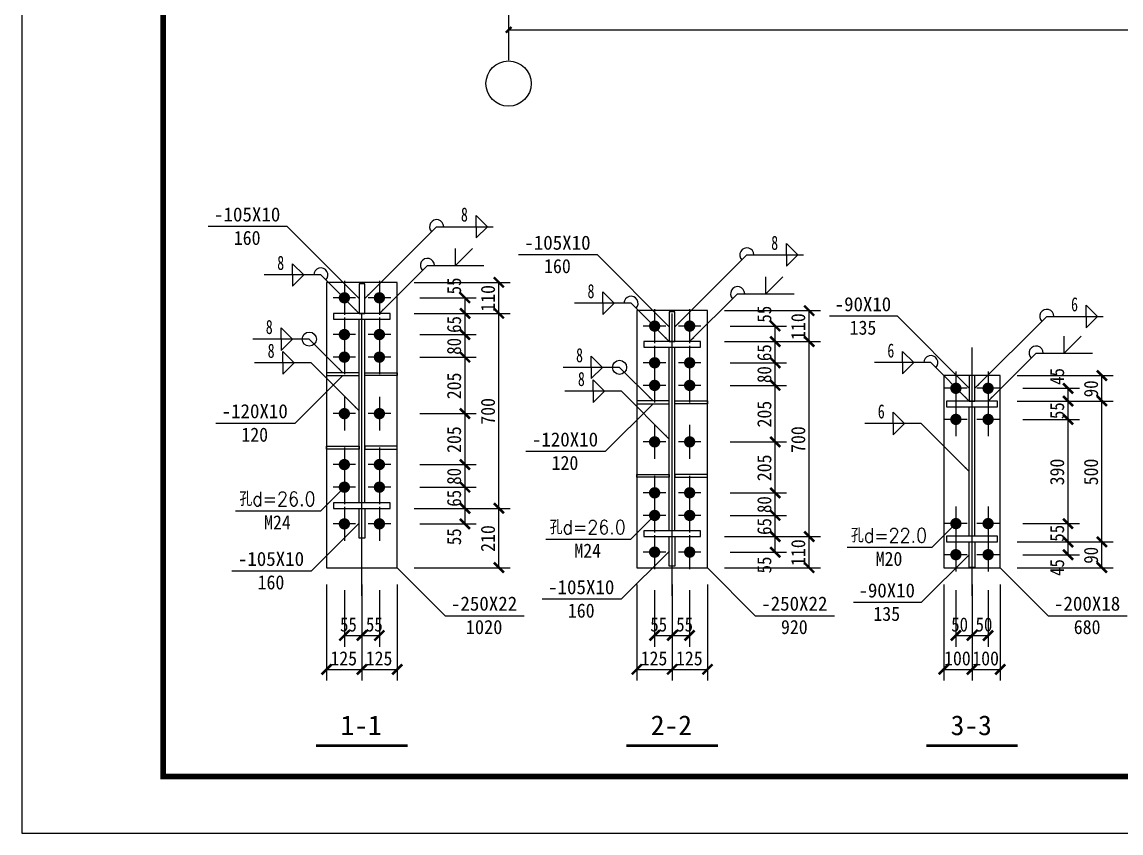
# Model space of a CAD drawing. Extents: x 37237700 to 37865026, y 138877 to 347670.
# Drawn here: x 37790726 to 37810176, y 213282 to 227640 of the extents above; entities that cross this region are included whole.
import ezdxf
from ezdxf.enums import TextEntityAlignment as Align

# ---------------------------------------------------------------- set-up
doc = ezdxf.new("R2010")
doc.units = 0
doc.header["$LTSCALE"] = 1000
doc.header["$MEASUREMENT"] = 0
doc.linetypes.add('6', pattern=[8.75, 5, -1.25, 1.25, -1.25])
doc.linetypes.add('ACAD_ISO04W100', pattern=[30.5, 24, -3, 0.5, -3])
doc.layers.get('0').update_dxf_attribs({"linetype": 'CONTINUOUS'})
doc.layers.get('DEFPOINTS').update_dxf_attribs({"linetype": 'CONTINUOUS'})
for name, color, linetype in [('10', 7, 'CONTINUOUS'), ('112', 253, 'CONTINUOUS'), ('20', 2, 'CONTINUOUS'), ('DOTE', 1, 'ACAD_ISO04W100'), ('PUB_DIM', 3, 'CONTINUOUS'), ('PUB_TITLE', 4, 'CONTINUOUS'), ('尺寸标注', 253, 'CONTINUOUS'), ('焊缝标注', 253, 'CONTINUOUS'), ('螺栓孔标注', 253, 'CONTINUOUS'), ('钢板标注', 253, 'CONTINUOUS')]:
    doc.layers.add(name, color=color, linetype=linetype)
doc.styles.add('_HZTXT', font='txt.shx', dxfattribs={"width": 0.8, "bigfont": 'hztxt.shx'})
doc.styles.add('_TCH_DIM_T3', font='SIMPLEX', dxfattribs={"width": 0.705882, "bigfont": 'GBCBIG'})
doc.dimstyles.new('_TCH_ARCH&&100', dxfattribs={"dimtxt": 297.5, "dimasz": 100, "dimexe": 250, "dimexo": 300, "dimgap": 100, "dimtad": 1, "dimdec": 0, "dimzin": 0, "dimdsep": 46, "dimtxsty": '_TCH_DIM_T3', "dimblk": 'ARCHTICK', "dimcen": 0.09, "dimclrt": 7, "dimazin": 2, "dimtfac": 1, "dimtdec": 0, "dimtix": 1, "dimtmove": 2, "dimatfit": 3, "dimfxl": 1, "dimtolj": 1, "dimtzin": 0, "dimarcsym": 0})

# ---------------------------------------------------------------- blocks, each defined once
blk = doc.blocks.new('_ArchTick')
at = {"color": 0, "linetype": 'ByBlock', "const_width": 0.4}
blk.add_lwpolyline([(-0.5, -0.5), (0.5, 0.5)], dxfattribs=at)
blk = doc.blocks.new('*D1925')
at = {"layer": 'DEFPOINTS', "color": 0}
for p in [(37799337, 229464), (37849737, 229464), (37849737, 227500)]:
    blk.add_point(p, dxfattribs=at)
at = {"layer": 'PUB_DIM', "color": 0, "lineweight": -2}
for p, q in [((37799337, 229164), (37799337, 227250)), ((37849737, 229164), (37849737, 227250)), ((37799337, 227500), (37849737, 227500))]:
    blk.add_line(p, q, dxfattribs=at)
at = {"layer": 'PUB_DIM', "color": 0, "lineweight": -2, "xscale": 100, "yscale": 100, "zscale": 100, "rotation": 180}
blk.add_blockref('_ArchTick', (37799337, 227500), dxfattribs=at)
at = {"layer": 'PUB_DIM', "color": 0, "lineweight": -2, "xscale": 100, "yscale": 100, "zscale": 100}
blk.add_blockref('_ArchTick', (37849737, 227500), dxfattribs=at)
at = {"layer": 'PUB_DIM', "color": 7, "insert": (37824537, 227749), "char_height": 297.5, "attachment_point": 5, "style": '_TCH_DIM_T3'}
blk.add_mtext('\\A1;50400', dxfattribs=at)

msp = doc.modelspace()

# ---------------------------------------------------------------- linework, layer by layer
at = {"layer": '10', "color": 7, "linetype": '6'}
for p, q in [((37796741.2, 217479.7), (37796741.2, 223529.7)), ((37802232.3, 217479.7), (37802232.3, 223029.7)), ((37807539.2, 217479.7), (37807539.2, 221879.7))]:
    msp.add_line(p, q, dxfattribs=at)
at = {"layer": '10', "color": 253}
for p, q in [((37796431.2, 223056.4), (37796431.2, 222456.4)), ((37797051.2, 223056.4), (37797051.2, 222456.4)), ((37796631.2, 222756.4), (37796231.2, 222756.4)), ((37797251.2, 222756.4), (37796851.2, 222756.4)), ((37801922.3, 222556.4), (37801922.3, 221956.4)), ((37802542.3, 222556.4), (37802542.3, 221956.4)), ((37796431.2, 222406.4), (37796431.2, 221806.4)), ((37797051.2, 222406.4), (37797051.2, 221806.4)), ((37802122.3, 222256.4), (37801722.3, 222256.4)), ((37802742.3, 222256.4), (37802342.3, 222256.4)), ((37796631.2, 222106.4), (37796231.2, 222106.4)), ((37796431.2, 222006.4), (37796431.2, 221406.4)), ((37797251.2, 222106.4), (37796851.2, 222106.4)), ((37797051.2, 222006.4), (37797051.2, 221406.4)), ((37801922.3, 221906.4), (37801922.3, 221306.4)), ((37802542.3, 221906.4), (37802542.3, 221306.4)), ((37796631.2, 221706.4), (37796231.2, 221706.4)), ((37797251.2, 221706.4), (37796851.2, 221706.4)), ((37802122.3, 221606.4), (37801722.3, 221606.4)), ((37802742.3, 221606.4), (37802342.3, 221606.4)), ((37801922.3, 221506.4), (37801922.3, 220906.4)), ((37802542.3, 221506.4), (37802542.3, 220906.4)), ((37807254.2, 221454.7), (37807254.2, 220854.7)), ((37807824.2, 221454.7), (37807824.2, 220854.7)), ((37802122.3, 221206.4), (37801722.3, 221206.4)), ((37802742.3, 221206.4), (37802342.3, 221206.4)), ((37796431.2, 221006.4), (37796431.2, 220406.4)), ((37797051.2, 221006.4), (37797051.2, 220406.4)), ((37807454.2, 221154.7), (37807054.2, 221154.7)), ((37808024.2, 221154.7), (37807624.2, 221154.7)), ((37807254.2, 220904.7), (37807254.2, 220304.7)), ((37807824.2, 220904.7), (37807824.2, 220304.7)), ((37796631.2, 220706.4), (37796231.2, 220706.4)), ((37797251.2, 220706.4), (37796851.2, 220706.4)), ((37807454.2, 220604.7), (37807054.2, 220604.7)), ((37808024.2, 220604.7), (37807624.2, 220604.7)), ((37801922.3, 220506.4), (37801922.3, 219906.4)), ((37802542.3, 220506.4), (37802542.3, 219906.4)), ((37802122.3, 220206.4), (37801722.3, 220206.4)), ((37802742.3, 220206.4), (37802342.3, 220206.4)), ((37796431.2, 220104.7), (37796431.2, 219504.7)), ((37797051.2, 220104.7), (37797051.2, 219504.7)), ((37796631.2, 219804.7), (37796231.2, 219804.7)), ((37797251.2, 219804.7), (37796851.2, 219804.7)), ((37796431.2, 219704.7), (37796431.2, 219104.7)), ((37797051.2, 219704.7), (37797051.2, 219104.7)), ((37801922.3, 219604.7), (37801922.3, 219004.7)), ((37802542.3, 219604.7), (37802542.3, 219004.7)), ((37796631.2, 219404.7), (37796231.2, 219404.7)), ((37797251.2, 219404.7), (37796851.2, 219404.7)), ((37802122.3, 219304.7), (37801722.3, 219304.7)), ((37802742.3, 219304.7), (37802342.3, 219304.7)), ((37796431.2, 219054.7), (37796431.2, 218454.7)), ((37797051.2, 219054.7), (37797051.2, 218454.7)), ((37801922.3, 219204.7), (37801922.3, 218604.7)), ((37802542.3, 219204.7), (37802542.3, 218604.7)), ((37807254.2, 219059.7), (37807254.2, 218459.7)), ((37807824.2, 219059.7), (37807824.2, 218459.7)), ((37802122.3, 218904.7), (37801722.3, 218904.7)), ((37802742.3, 218904.7), (37802342.3, 218904.7)), ((37796631.2, 218754.7), (37796231.2, 218754.7)), ((37797251.2, 218754.7), (37796851.2, 218754.7)), ((37807454.2, 218759.7), (37807054.2, 218759.7)), ((37808024.2, 218759.7), (37807624.2, 218759.7)), ((37801922.3, 218554.7), (37801922.3, 217954.7)), ((37802542.3, 218554.7), (37802542.3, 217954.7)), ((37807254.2, 218509.7), (37807254.2, 217909.7)), ((37807824.2, 218509.7), (37807824.2, 217909.7)), ((37802122.3, 218254.7), (37801722.3, 218254.7)), ((37802742.3, 218254.7), (37802342.3, 218254.7)), ((37807454.2, 218209.7), (37807054.2, 218209.7)), ((37808024.2, 218209.7), (37807624.2, 218209.7))]:
    msp.add_line(p, q, dxfattribs=at)
at = {"layer": '10', "const_width": 100}
for points in [[(37796481.2, 222756.4, 1), (37796381.2, 222756.4, 1), (37796481.2, 222756.4, 1)], [(37797101.2, 222756.4, 1), (37797001.2, 222756.4, 1), (37797101.2, 222756.4, 1)], [(37801972.3, 222256.4, 1), (37801872.3, 222256.4, 1), (37801972.3, 222256.4, 1)], [(37802592.3, 222256.4, 1), (37802492.3, 222256.4, 1), (37802592.3, 222256.4, 1)], [(37796481.2, 222106.4, 1), (37796381.2, 222106.4, 1), (37796481.2, 222106.4, 1)], [(37797101.2, 222106.4, 1), (37797001.2, 222106.4, 1), (37797101.2, 222106.4, 1)], [(37796481.2, 221706.4, 1), (37796381.2, 221706.4, 1), (37796481.2, 221706.4, 1)], [(37797101.2, 221706.4, 1), (37797001.2, 221706.4, 1), (37797101.2, 221706.4, 1)], [(37801972.3, 221606.4, 1), (37801872.3, 221606.4, 1), (37801972.3, 221606.4, 1)], [(37802592.3, 221606.4, 1), (37802492.3, 221606.4, 1), (37802592.3, 221606.4, 1)], [(37801972.3, 221206.4, 1), (37801872.3, 221206.4, 1), (37801972.3, 221206.4, 1)], [(37802592.3, 221206.4, 1), (37802492.3, 221206.4, 1), (37802592.3, 221206.4, 1)], [(37807304.2, 221154.7, 1), (37807204.2, 221154.7, 1), (37807304.2, 221154.7, 1)], [(37807874.2, 221154.7, 1), (37807774.2, 221154.7, 1), (37807874.2, 221154.7, 1)], [(37796481.2, 220706.4, 1), (37796381.2, 220706.4, 1), (37796481.2, 220706.4, 1)], [(37797101.2, 220706.4, 1), (37797001.2, 220706.4, 1), (37797101.2, 220706.4, 1)], [(37807304.2, 220604.7, 1), (37807204.2, 220604.7, 1), (37807304.2, 220604.7, 1)], [(37807874.2, 220604.7, 1), (37807774.2, 220604.7, 1), (37807874.2, 220604.7, 1)], [(37801972.3, 220206.4, 1), (37801872.3, 220206.4, 1), (37801972.3, 220206.4, 1)], [(37802592.3, 220206.4, 1), (37802492.3, 220206.4, 1), (37802592.3, 220206.4, 1)], [(37796481.2, 219804.7, 1), (37796381.2, 219804.7, 1), (37796481.2, 219804.7, 1)], [(37797101.2, 219804.7, 1), (37797001.2, 219804.7, 1), (37797101.2, 219804.7, 1)], [(37796481.2, 219404.7, 1), (37796381.2, 219404.7, 1), (37796481.2, 219404.7, 1)], [(37797101.2, 219404.7, 1), (37797001.2, 219404.7, 1), (37797101.2, 219404.7, 1)], [(37801972.3, 219304.7, 1), (37801872.3, 219304.7, 1), (37801972.3, 219304.7, 1)], [(37802592.3, 219304.7, 1), (37802492.3, 219304.7, 1), (37802592.3, 219304.7, 1)], [(37796481.2, 218754.7, 1), (37796381.2, 218754.7, 1), (37796481.2, 218754.7, 1)], [(37797101.2, 218754.7, 1), (37797001.2, 218754.7, 1), (37797101.2, 218754.7, 1)], [(37801972.3, 218904.7, 1), (37801872.3, 218904.7, 1), (37801972.3, 218904.7, 1)], [(37802592.3, 218904.7, 1), (37802492.3, 218904.7, 1), (37802592.3, 218904.7, 1)], [(37807304.2, 218759.7, 1), (37807204.2, 218759.7, 1), (37807304.2, 218759.7, 1)], [(37807874.2, 218759.7, 1), (37807774.2, 218759.7, 1), (37807874.2, 218759.7, 1)], [(37801972.3, 218254.7, 1), (37801872.3, 218254.7, 1), (37801972.3, 218254.7, 1)], [(37802592.3, 218254.7, 1), (37802492.3, 218254.7, 1), (37802592.3, 218254.7, 1)], [(37807304.2, 218209.7, 1), (37807204.2, 218209.7, 1), (37807304.2, 218209.7, 1)], [(37807874.2, 218209.7, 1), (37807774.2, 218209.7, 1), (37807874.2, 218209.7, 1)]]:
    msp.add_lwpolyline(points, format="xyb", dxfattribs=at)
at = {"layer": '10', "color": 3}
for points in [[(37797241.2, 222481.4), (37796241.2, 222481.4)], [(37796241.2, 222481.4), (37796241.2, 222381.4)], [(37796241.2, 222381.4), (37797241.2, 222381.4)], [(37796691.2, 219129.7), (37796691.2, 222381.4)], [(37796791.2, 219129.7), (37796791.2, 222381.4)], [(37797241.2, 222381.4), (37797241.2, 222481.4)], [(37802732.3, 221981.4), (37801732.3, 221981.4)], [(37801732.3, 221981.4), (37801732.3, 221881.4)], [(37802732.3, 221881.4), (37802732.3, 221981.4)], [(37801732.3, 221881.4), (37802732.3, 221881.4)], [(37802182.3, 218629.7), (37802182.3, 221881.4)], [(37802282.3, 218629.7), (37802282.3, 221881.4)], [(37807989.2, 220929.7), (37807089.2, 220929.7)], [(37807089.2, 220929.7), (37807089.2, 220829.7)], [(37807089.2, 220829.7), (37807989.2, 220829.7)], [(37807489.2, 218534.7), (37807489.2, 220829.7)], [(37807589.2, 218534.7), (37807589.2, 220829.7)], [(37807989.2, 220829.7), (37807989.2, 220929.7)], [(37797241.2, 219129.7), (37796241.2, 219129.7)], [(37796241.2, 219129.7), (37796241.2, 219029.7)], [(37796241.2, 219029.7), (37797241.2, 219029.7)], [(37797241.2, 219029.7), (37797241.2, 219129.7)], [(37802732.3, 218629.7), (37801732.3, 218629.7)], [(37801732.3, 218629.7), (37801732.3, 218529.7)], [(37802732.3, 218529.7), (37802732.3, 218629.7)], [(37801732.3, 218529.7), (37802732.3, 218529.7)], [(37807989.2, 218534.7), (37807089.2, 218534.7)], [(37807089.2, 218534.7), (37807089.2, 218434.7)], [(37807089.2, 218434.7), (37807989.2, 218434.7)], [(37807989.2, 218434.7), (37807989.2, 218534.7)]]:
    msp.add_lwpolyline(points, dxfattribs=at)
at = {"layer": '10', "const_width": 45}
for points in [[(37795931.2, 214829.7), (37797551.2, 214829.7)], [(37801422.3, 214829.7), (37803042.3, 214829.7)], [(37806729.2, 214829.7), (37808349.2, 214829.7)]]:
    msp.add_lwpolyline(points, dxfattribs=at)
at = {"layer": '112'}
msp.add_circle((37799336.6, 226549.6), 400, dxfattribs=at)
at = {"layer": '20'}
for points in [[(37797366.2, 223029.7), (37796116.2, 223029.7)], [(37796116.2, 223029.7), (37796116.2, 217979.7)], [(37796791.2, 223006.4), (37796691.2, 223006.4)], [(37796691.2, 223006.4), (37796691.2, 222481.4)], [(37796791.2, 222481.4), (37796791.2, 223006.4)], [(37797366.2, 217979.7), (37797366.2, 223029.7)], [(37802857.3, 222529.7), (37801607.3, 222529.7)], [(37801607.3, 222529.7), (37801607.3, 217979.7)], [(37802857.3, 217979.7), (37802857.3, 222529.7)], [(37796691.2, 222481.4), (37796791.2, 222481.4)], [(37802282.3, 222506.4), (37802182.3, 222506.4)], [(37802182.3, 222506.4), (37802182.3, 221981.4)], [(37802282.3, 221981.4), (37802282.3, 222506.4)], [(37802182.3, 221981.4), (37802282.3, 221981.4)], [(37796691.2, 221431.4), (37796116.2, 221431.4)], [(37796116.2, 221431.4), (37796116.2, 221381.4)], [(37796116.2, 221381.4), (37796691.2, 221381.4)], [(37796691.2, 221381.4), (37796691.2, 221431.4)], [(37796791.2, 221431.4), (37797366.2, 221431.4)], [(37796791.2, 221381.4), (37796791.2, 221431.4)], [(37797366.2, 221381.4), (37796791.2, 221381.4)], [(37797366.2, 221431.4), (37797366.2, 221381.4)], [(37808039.2, 221379.7), (37807039.2, 221379.7)], [(37807039.2, 221379.7), (37807039.2, 217979.7)], [(37807589.2, 221379.7), (37807489.2, 221379.7)], [(37807489.2, 221379.7), (37807489.2, 220929.7)], [(37807589.2, 220929.7), (37807589.2, 221379.7)], [(37808039.2, 217979.7), (37808039.2, 221379.7)], [(37802182.3, 220931.4), (37801607.3, 220931.4)], [(37801607.3, 220931.4), (37801607.3, 220881.4)], [(37801607.3, 220881.4), (37802182.3, 220881.4)], [(37802182.3, 220881.4), (37802182.3, 220931.4)], [(37802282.3, 220931.4), (37802857.3, 220931.4)], [(37802282.3, 220881.4), (37802282.3, 220931.4)], [(37802857.3, 220881.4), (37802282.3, 220881.4)], [(37802857.3, 220931.4), (37802857.3, 220881.4)], [(37807489.2, 220929.7), (37807589.2, 220929.7)], [(37796116.2, 220079.7), (37796116.2, 220129.7)], [(37796116.2, 220129.7), (37796691.2, 220129.7)], [(37796691.2, 220079.7), (37796116.2, 220079.7)], [(37796691.2, 220129.7), (37796691.2, 220079.7)], [(37797366.2, 220129.7), (37796791.2, 220129.7)], [(37796791.2, 220129.7), (37796791.2, 220079.7)], [(37796791.2, 220079.7), (37797366.2, 220079.7)], [(37797366.2, 220079.7), (37797366.2, 220129.7)], [(37801607.3, 219579.7), (37801607.3, 219629.7)], [(37801607.3, 219629.7), (37802182.3, 219629.7)], [(37802182.3, 219629.7), (37802182.3, 219579.7)], [(37802857.3, 219629.7), (37802282.3, 219629.7)], [(37802282.3, 219629.7), (37802282.3, 219579.7)], [(37802857.3, 219579.7), (37802857.3, 219629.7)], [(37802182.3, 219579.7), (37801607.3, 219579.7)], [(37802282.3, 219579.7), (37802857.3, 219579.7)], [(37796691.2, 219029.7), (37796791.2, 219029.7)], [(37796691.2, 218504.7), (37796691.2, 219029.7)], [(37796791.2, 219029.7), (37796791.2, 218504.7)], [(37796791.2, 218504.7), (37796691.2, 218504.7)], [(37802182.3, 218529.7), (37802282.3, 218529.7)], [(37802182.3, 218004.7), (37802182.3, 218529.7)], [(37802282.3, 218529.7), (37802282.3, 218004.7)], [(37807489.2, 218434.7), (37807589.2, 218434.7)], [(37807489.2, 217984.7), (37807489.2, 218434.7)], [(37807589.2, 218434.7), (37807589.2, 217984.7)], [(37796116.2, 217979.7), (37797366.2, 217979.7)], [(37801607.3, 217979.7), (37802857.3, 217979.7)], [(37802282.3, 218004.7), (37802182.3, 218004.7)], [(37807039.2, 217979.7), (37808039.2, 217979.7)], [(37807589.2, 217984.7), (37807489.2, 217984.7)]]:
    msp.add_lwpolyline(points, dxfattribs=at)
at = {"layer": 'DOTE', "ltscale": 0.05}
msp.add_line((37799336.6, 252564), (37799336.6, 226949.6), dxfattribs=at)
at = {"layer": 'PUB_TITLE'}
msp.add_lwpolyline([(37790725.6, 213282.3), (37865025.6, 213282.3), (37865025.6, 255282.3), (37790725.6, 255282.3)], close=True, dxfattribs=at)
at = {"layer": 'PUB_TITLE', "const_width": 100}
msp.add_lwpolyline([(37793225.6, 214282.3), (37864025.6, 214282.3), (37864025.6, 254282.3), (37793225.6, 254282.3)], close=True, dxfattribs=at)
at = {"layer": '尺寸标注'}
for p, q in [((37797666.2, 223029.7), (37799366.2, 223029.7)), ((37799166.2, 222481.4), (37799166.2, 223029.7)), ((37797766.2, 222756.4), (37798766.2, 222756.4)), ((37798566.2, 222481.4), (37798566.2, 222756.4)), ((37803157.3, 222529.7), (37804857.3, 222529.7)), ((37804657.3, 221981.4), (37804657.3, 222529.7)), ((37797666.2, 222481.4), (37799366.2, 222481.4)), ((37797666.2, 222481.4), (37799366.2, 222481.4)), ((37797766.2, 222481.4), (37798766.2, 222481.4)), ((37797766.2, 222481.4), (37798766.2, 222481.4)), ((37798566.2, 222106.4), (37798566.2, 222481.4)), ((37799166.2, 219029.7), (37799166.2, 222481.4)), ((37803257.3, 222256.4), (37804257.3, 222256.4)), ((37804057.3, 221981.4), (37804057.3, 222256.4)), ((37797766.2, 222106.4), (37798766.2, 222106.4)), ((37797766.2, 222106.4), (37798766.2, 222106.4)), ((37798566.2, 221706.4), (37798566.2, 222106.4)), ((37803157.3, 221981.4), (37804857.3, 221981.4)), ((37803157.3, 221981.4), (37804857.3, 221981.4)), ((37803257.3, 221981.4), (37804257.3, 221981.4)), ((37803257.3, 221981.4), (37804257.3, 221981.4)), ((37804057.3, 221606.4), (37804057.3, 221981.4)), ((37804657.3, 218529.7), (37804657.3, 221981.4)), ((37797766.2, 221706.4), (37798766.2, 221706.4)), ((37797766.2, 221706.4), (37798766.2, 221706.4)), ((37798566.2, 220706.4), (37798566.2, 221706.4)), ((37803257.3, 221606.4), (37804257.3, 221606.4)), ((37803257.3, 221606.4), (37804257.3, 221606.4)), ((37804057.3, 221206.4), (37804057.3, 221606.4)), ((37808339.2, 221379.7), (37810039.2, 221379.7)), ((37809839.2, 220929.7), (37809839.2, 221379.7)), ((37803257.3, 221206.4), (37804257.3, 221206.4)), ((37803257.3, 221206.4), (37804257.3, 221206.4)), ((37804057.3, 220206.4), (37804057.3, 221206.4)), ((37808439.2, 221154.7), (37809439.2, 221154.7)), ((37809239.2, 220929.7), (37809239.2, 221154.7)), ((37808339.2, 220929.7), (37810039.2, 220929.7)), ((37808339.2, 220929.7), (37810039.2, 220929.7)), ((37808439.2, 220929.7), (37809439.2, 220929.7)), ((37808439.2, 220929.7), (37809439.2, 220929.7)), ((37809239.2, 220604.7), (37809239.2, 220929.7)), ((37809839.2, 218434.7), (37809839.2, 220929.7)), ((37797766.2, 220706.4), (37798766.2, 220706.4)), ((37797766.2, 220706.4), (37798766.2, 220706.4)), ((37798566.2, 219804.7), (37798566.2, 220706.4)), ((37808439.2, 220604.7), (37809439.2, 220604.7)), ((37808439.2, 220604.7), (37809439.2, 220604.7)), ((37809239.2, 218759.7), (37809239.2, 220604.7)), ((37803257.3, 220206.4), (37804257.3, 220206.4)), ((37803257.3, 220206.4), (37804257.3, 220206.4)), ((37804057.3, 219304.7), (37804057.3, 220206.4)), ((37797766.2, 219804.7), (37798766.2, 219804.7)), ((37797766.2, 219804.7), (37798766.2, 219804.7)), ((37798566.2, 219404.7), (37798566.2, 219804.7)), ((37797766.2, 219404.7), (37798766.2, 219404.7)), ((37797766.2, 219404.7), (37798766.2, 219404.7)), ((37798566.2, 219029.7), (37798566.2, 219404.7)), ((37803257.3, 219304.7), (37804257.3, 219304.7)), ((37803257.3, 219304.7), (37804257.3, 219304.7)), ((37804057.3, 218904.7), (37804057.3, 219304.7)), ((37797666.2, 219029.7), (37799366.2, 219029.7)), ((37797666.2, 219029.7), (37799366.2, 219029.7)), ((37797766.2, 219029.7), (37798766.2, 219029.7)), ((37797766.2, 219029.7), (37798766.2, 219029.7)), ((37798566.2, 218754.7), (37798566.2, 219029.7)), ((37799166.2, 217979.7), (37799166.2, 219029.7)), ((37803257.3, 218904.7), (37804257.3, 218904.7)), ((37803257.3, 218904.7), (37804257.3, 218904.7)), ((37804057.3, 218529.7), (37804057.3, 218904.7)), ((37797766.2, 218754.7), (37798766.2, 218754.7)), ((37808439.2, 218759.7), (37809439.2, 218759.7)), ((37808439.2, 218759.7), (37809439.2, 218759.7)), ((37809239.2, 218434.7), (37809239.2, 218759.7)), ((37803157.3, 218529.7), (37804857.3, 218529.7)), ((37803157.3, 218529.7), (37804857.3, 218529.7)), ((37803257.3, 218529.7), (37804257.3, 218529.7)), ((37803257.3, 218529.7), (37804257.3, 218529.7)), ((37804057.3, 218254.7), (37804057.3, 218529.7)), ((37804657.3, 217979.7), (37804657.3, 218529.7)), ((37808339.2, 218434.7), (37810039.2, 218434.7)), ((37808339.2, 218434.7), (37810039.2, 218434.7)), ((37808439.2, 218434.7), (37809439.2, 218434.7)), ((37808439.2, 218434.7), (37809439.2, 218434.7)), ((37809239.2, 218209.7), (37809239.2, 218434.7)), ((37809839.2, 217979.7), (37809839.2, 218434.7)), ((37803257.3, 218254.7), (37804257.3, 218254.7)), ((37808439.2, 218209.7), (37809439.2, 218209.7)), ((37797666.2, 217979.7), (37799366.2, 217979.7)), ((37803157.3, 217979.7), (37804857.3, 217979.7)), ((37808339.2, 217979.7), (37810039.2, 217979.7)), ((37796116.2, 217679.7), (37796116.2, 215979.7)), ((37796741.2, 217679.7), (37796741.2, 215979.7)), ((37796741.2, 217679.7), (37796741.2, 215979.7)), ((37797366.2, 217679.7), (37797366.2, 215979.7)), ((37801607.3, 217679.7), (37801607.3, 215979.7)), ((37802232.3, 217679.7), (37802232.3, 215979.7)), ((37802232.3, 217679.7), (37802232.3, 215979.7)), ((37802857.3, 217679.7), (37802857.3, 215979.7)), ((37807039.2, 217679.7), (37807039.2, 215979.7)), ((37807539.2, 217679.7), (37807539.2, 215979.7)), ((37807539.2, 217679.7), (37807539.2, 215979.7)), ((37808039.2, 217679.7), (37808039.2, 215979.7)), ((37796431.2, 217579.7), (37796431.2, 216579.7)), ((37796741.2, 217579.7), (37796741.2, 216579.7)), ((37796741.2, 217579.7), (37796741.2, 216579.7)), ((37797051.2, 217579.7), (37797051.2, 216579.7)), ((37801922.3, 217579.7), (37801922.3, 216579.7)), ((37802232.3, 217579.7), (37802232.3, 216579.7)), ((37802232.3, 217579.7), (37802232.3, 216579.7)), ((37802542.3, 217579.7), (37802542.3, 216579.7)), ((37807254.2, 217579.7), (37807254.2, 216579.7)), ((37807539.2, 217579.7), (37807539.2, 216579.7)), ((37807539.2, 217579.7), (37807539.2, 216579.7)), ((37807824.2, 217579.7), (37807824.2, 216579.7)), ((37796431.2, 216779.7), (37796741.2, 216779.7)), ((37796741.2, 216779.7), (37797051.2, 216779.7)), ((37801922.3, 216779.7), (37802232.3, 216779.7)), ((37802232.3, 216779.7), (37802542.3, 216779.7)), ((37807254.2, 216779.7), (37807539.2, 216779.7)), ((37807539.2, 216779.7), (37807824.2, 216779.7)), ((37796116.2, 216179.7), (37796741.2, 216179.7)), ((37796741.2, 216179.7), (37797366.2, 216179.7)), ((37801607.3, 216179.7), (37802232.3, 216179.7)), ((37802232.3, 216179.7), (37802857.3, 216179.7)), ((37807039.2, 216179.7), (37807539.2, 216179.7)), ((37807539.2, 216179.7), (37808039.2, 216179.7))]:
    msp.add_line(p, q, dxfattribs=at)
at = {"layer": '尺寸标注', "const_width": 45}
for points in [[(37799077.8, 223118.1), (37799254.6, 222941.3)], [(37798477.8, 222844.8), (37798654.6, 222668)], [(37798477.8, 222569.8), (37798654.6, 222393)], [(37798477.8, 222569.8), (37798654.6, 222393)], [(37799077.8, 222569.8), (37799254.6, 222393)], [(37799077.8, 222569.8), (37799254.6, 222393)], [(37804568.9, 222618.1), (37804745.6, 222441.3)], [(37803968.9, 222344.8), (37804145.6, 222168)], [(37798477.8, 222194.8), (37798654.6, 222018)], [(37798477.8, 222194.8), (37798654.6, 222018)], [(37803968.9, 222069.8), (37804145.6, 221893)], [(37803968.9, 222069.8), (37804145.6, 221893)], [(37804568.9, 222069.8), (37804745.6, 221893)], [(37804568.9, 222069.8), (37804745.6, 221893)], [(37798477.8, 221794.8), (37798654.6, 221618)], [(37798477.8, 221794.8), (37798654.6, 221618)], [(37803968.9, 221694.8), (37804145.6, 221518)], [(37803968.9, 221694.8), (37804145.6, 221518)], [(37809750.8, 221468.1), (37809927.6, 221291.3)], [(37803968.9, 221294.8), (37804145.6, 221118)], [(37803968.9, 221294.8), (37804145.6, 221118)], [(37809150.8, 221243.1), (37809327.6, 221066.3)], [(37809150.8, 221018.1), (37809327.6, 220841.3)], [(37809150.8, 221018.1), (37809327.6, 220841.3)], [(37809750.8, 221018.1), (37809927.6, 220841.3)], [(37809750.8, 221018.1), (37809927.6, 220841.3)], [(37798477.8, 220794.8), (37798654.6, 220618)], [(37798477.8, 220794.8), (37798654.6, 220618)], [(37809150.8, 220693.1), (37809327.6, 220516.3)], [(37809150.8, 220693.1), (37809327.6, 220516.3)], [(37803968.9, 220294.8), (37804145.6, 220118)], [(37803968.9, 220294.8), (37804145.6, 220118)], [(37798477.8, 219893.1), (37798654.6, 219716.3)], [(37798477.8, 219893.1), (37798654.6, 219716.3)], [(37798477.8, 219493.1), (37798654.6, 219316.3)], [(37798477.8, 219493.1), (37798654.6, 219316.3)], [(37803968.9, 219393.1), (37804145.6, 219216.3)], [(37803968.9, 219393.1), (37804145.6, 219216.3)], [(37798477.8, 219118.1), (37798654.6, 218941.3)], [(37798477.8, 219118.1), (37798654.6, 218941.3)], [(37799077.8, 219118.1), (37799254.6, 218941.3)], [(37799077.8, 219118.1), (37799254.6, 218941.3)], [(37798477.8, 218843.1), (37798654.6, 218666.3)], [(37803968.9, 218993.1), (37804145.6, 218816.3)], [(37803968.9, 218993.1), (37804145.6, 218816.3)], [(37809150.8, 218848.1), (37809327.6, 218671.3)], [(37809150.8, 218848.1), (37809327.6, 218671.3)], [(37803968.9, 218618.1), (37804145.6, 218441.3)], [(37803968.9, 218618.1), (37804145.6, 218441.3)], [(37804568.9, 218618.1), (37804745.6, 218441.3)], [(37804568.9, 218618.1), (37804745.6, 218441.3)], [(37809150.8, 218523.1), (37809327.6, 218346.3)], [(37809150.8, 218523.1), (37809327.6, 218346.3)], [(37809750.8, 218523.1), (37809927.6, 218346.3)], [(37809750.8, 218523.1), (37809927.6, 218346.3)], [(37803968.9, 218343.1), (37804145.6, 218166.3)], [(37809150.8, 218298.1), (37809327.6, 218121.3)], [(37799077.8, 218068.1), (37799254.6, 217891.3)], [(37804568.9, 218068.1), (37804745.6, 217891.3)], [(37809750.8, 218068.1), (37809927.6, 217891.3)], [(37796342.8, 216691.3), (37796519.6, 216868.1)], [(37796652.8, 216691.3), (37796829.6, 216868.1)], [(37796652.8, 216691.3), (37796829.6, 216868.1)], [(37796962.8, 216691.3), (37797139.6, 216868.1)], [(37801833.9, 216691.3), (37802010.6, 216868.1)], [(37802143.9, 216691.3), (37802320.6, 216868.1)], [(37802143.9, 216691.3), (37802320.6, 216868.1)], [(37802453.9, 216691.3), (37802630.6, 216868.1)], [(37807165.8, 216691.3), (37807342.6, 216868.1)], [(37807450.8, 216691.3), (37807627.6, 216868.1)], [(37807450.8, 216691.3), (37807627.6, 216868.1)], [(37807735.8, 216691.3), (37807912.6, 216868.1)], [(37796027.8, 216091.3), (37796204.6, 216268.1)], [(37796652.8, 216091.3), (37796829.6, 216268.1)], [(37796652.8, 216091.3), (37796829.6, 216268.1)], [(37797277.8, 216091.3), (37797454.6, 216268.1)], [(37801518.9, 216091.3), (37801695.6, 216268.1)], [(37802143.9, 216091.3), (37802320.6, 216268.1)], [(37802143.9, 216091.3), (37802320.6, 216268.1)], [(37802768.9, 216091.3), (37802945.6, 216268.1)], [(37806950.8, 216091.3), (37807127.6, 216268.1)], [(37807450.8, 216091.3), (37807627.6, 216268.1)], [(37807450.8, 216091.3), (37807627.6, 216268.1)], [(37807950.8, 216091.3), (37808127.6, 216268.1)]]:
    msp.add_lwpolyline(points, dxfattribs=at)
at = {"layer": '焊缝标注'}
for p, q in [((37798764.5, 224216.2), (37798964.5, 224016.2)), ((37798764.5, 224016.2), (37798764.5, 224216.2)), ((37796791.2, 222743.9), (37798064.5, 224016.2)), ((37798064.5, 224016.2), (37799064.5, 224016.2)), ((37798764.5, 223816.2), (37798964.5, 224016.2)), ((37798764.5, 224016.2), (37798764.5, 223816.2)), ((37804255.6, 223716.2), (37804455.6, 223516.2)), ((37804255.6, 223516.2), (37804255.6, 223716.2)), ((37798400.1, 223329.6), (37798400.1, 223629.6)), ((37798400.1, 223329.6), (37798700.1, 223629.6)), ((37802282.3, 222243.9), (37803555.6, 223516.2)), ((37803555.6, 223516.2), (37804555.6, 223516.2)), ((37804255.6, 223316.2), (37804455.6, 223516.2)), ((37804255.6, 223516.2), (37804255.6, 223316.2)), ((37795713.2, 223161.1), (37795513.2, 223361.1)), ((37795513.2, 223161.1), (37795513.2, 223361.1)), ((37797051.2, 222481.4), (37797900.1, 223329.6)), ((37797900.1, 223329.6), (37798900.1, 223329.6)), ((37796013.2, 223161.1), (37795013.2, 223161.1)), ((37795713.2, 223161.1), (37795513.2, 222961.1)), ((37795513.2, 223161.1), (37795513.2, 222961.1)), ((37796691.2, 222481.4), (37796013.2, 223161.1)), ((37803891.1, 222829.6), (37803891.1, 223129.6)), ((37803891.1, 222829.6), (37804191.1, 223129.6)), ((37801204.3, 222661.1), (37801004.3, 222861.1)), ((37801004.3, 222661.1), (37801004.3, 222861.1)), ((37802542.3, 221981.4), (37803391.1, 222829.6)), ((37803391.1, 222829.6), (37804391.1, 222829.6)), ((37801504.3, 222661.1), (37800504.2, 222661.1)), ((37801204.3, 222661.1), (37801004.3, 222461.1)), ((37801004.3, 222661.1), (37801004.3, 222461.1)), ((37802182.3, 221981.4), (37801504.3, 222661.1)), ((37809562.5, 222627), (37809762.5, 222427)), ((37809562.5, 222427), (37809562.5, 222627)), ((37807589.2, 221154.7), (37808862.5, 222427)), ((37808862.5, 222427), (37809862.5, 222427)), ((37809562.5, 222227), (37809762.5, 222427)), ((37809562.5, 222427), (37809562.5, 222227)), ((37795510.4, 222026.1), (37795310.4, 222226.1)), ((37795310.4, 222026.1), (37795310.4, 222226.1)), ((37795810.4, 222026.1), (37794810.4, 222026.1)), ((37795510.4, 222026.1), (37795310.4, 221826.1)), ((37795310.4, 222026.1), (37795310.4, 221826.1)), ((37796403.7, 221431.4), (37795810.4, 222026.1)), ((37809173, 221777.9), (37809173, 222077.9)), ((37809173, 221777.9), (37809473, 222077.9)), ((37795543.7, 221605.1), (37795343.7, 221805.1)), ((37795343.7, 221605.1), (37795343.7, 221805.1)), ((37806511.2, 221609.3), (37806311.2, 221809.3)), ((37806311.2, 221609.3), (37806311.2, 221809.3)), ((37807824.2, 220929.7), (37808673, 221777.9)), ((37808673, 221777.9), (37809673, 221777.9)), ((37795843.7, 221605.1), (37794843.7, 221605.1)), ((37795543.7, 221605.1), (37795343.7, 221405.1)), ((37795343.7, 221605.1), (37795343.7, 221405.1)), ((37796691.2, 220755.6), (37795843.7, 221605.1)), ((37801001.5, 221526.1), (37800801.5, 221726.1)), ((37800801.5, 221526.1), (37800801.5, 221726.1)), ((37806811.2, 221609.3), (37805811.2, 221609.3)), ((37806511.2, 221609.3), (37806311.2, 221409.3)), ((37806311.2, 221609.3), (37806311.2, 221409.3)), ((37807489.2, 220929.7), (37806811.2, 221609.3)), ((37801301.5, 221526.1), (37800301.5, 221526.1)), ((37801001.5, 221526.1), (37800801.5, 221326.1)), ((37800801.5, 221526.1), (37800801.5, 221326.1)), ((37801894.8, 220931.4), (37801301.5, 221526.1)), ((37801034.7, 221105.1), (37800834.7, 221305.1)), ((37800834.7, 221105.1), (37800834.7, 221305.1)), ((37801334.7, 221105.1), (37800334.7, 221105.1)), ((37801034.7, 221105.1), (37800834.7, 220905.1)), ((37800834.7, 221105.1), (37800834.7, 220905.1)), ((37802182.3, 220255.6), (37801334.7, 221105.1)), ((37806341.7, 220531.7), (37806141.7, 220731.7)), ((37806141.7, 220531.7), (37806141.7, 220731.7)), ((37806641.7, 220531.7), (37805641.7, 220531.7)), ((37806341.7, 220531.7), (37806141.7, 220331.7)), ((37806141.7, 220531.7), (37806141.7, 220331.7)), ((37807489.2, 219682.2), (37806641.7, 220531.7))]:
    msp.add_line(p, q, dxfattribs=at)
for centre in [(37795810.4, 222026.1), (37801301.5, 221526.1)]:
    msp.add_circle(centre, 125, dxfattribs=at)
for centre, start, end in [((37798064.5, 224016.2), 0, 224.97719), ((37803555.6, 223516.2), 0, 224.97719), ((37797900.1, 223329.6), 0, 224.97719), ((37796013.2, 223161.1), 314.93155, 180.00001), ((37803391.1, 222829.6), 0, 224.97719), ((37801504.3, 222661.1), 314.93155, 180.00001), ((37808862.5, 222427), 0, 224.97719), ((37808673, 221777.9), 0, 224.97719), ((37806811.2, 221609.3), 314.93155, 180.00001)]:
    msp.add_arc(centre, 125, start, end, dxfattribs=at)
for points in [[(37796791.2, 222743.9), (37796872.5, 222804), (37796851.3, 222825.2)], [(37796691.2, 222481.4), (37796631.2, 222562.8), (37796610, 222541.6)], [(37797051.2, 222481.4), (37797132.5, 222541.5), (37797111.3, 222562.7)], [(37802282.3, 222243.9), (37802363.6, 222304), (37802342.4, 222325.2)], [(37802182.3, 221981.4), (37802122.3, 222062.8), (37802101, 222041.6)], [(37802542.3, 221981.4), (37802623.6, 222041.5), (37802602.4, 222062.7)], [(37796403.7, 221431.4), (37796343.7, 221512.8), (37796322.5, 221491.6)], [(37807589.2, 221154.7), (37807670.5, 221214.8), (37807649.3, 221236)], [(37801894.8, 220931.4), (37801834.8, 221012.8), (37801813.5, 220991.6)], [(37807489.2, 220929.7), (37807429.2, 221011.1), (37807407.9, 220989.9)], [(37807824.2, 220929.7), (37807905.5, 220989.8), (37807884.3, 221011)], [(37796691.2, 220755.6), (37796631.2, 220836.9), (37796610, 220815.8)], [(37802182.3, 220255.6), (37802122.3, 220336.9), (37802101, 220315.8)], [(37807489.2, 219682.2), (37807429.2, 219763.6), (37807407.9, 219742.4)]]:
    msp.add_solid(points, dxfattribs=at)
at = {"layer": '螺栓孔标注'}
for p, q in [((37796431.2, 219404.7), (37796006.1, 218981.3)), ((37796006.1, 218981.3), (37794506.1, 218981.3)), ((37801922.3, 218904.7), (37801497.2, 218481.3)), ((37807254.2, 218759.7), (37806829.1, 218336.3)), ((37801497.2, 218481.3), (37799997.2, 218481.3)), ((37806829.1, 218336.3), (37805329.1, 218336.3))]:
    msp.add_line(p, q, dxfattribs=at)
at = {"layer": '螺栓孔标注', "const_width": 10}
for points in [[(37796436.2, 219404.7, 1), (37796426.2, 219404.7, 1), (37796436.2, 219404.7, 1)], [(37801927.3, 218904.7, 1), (37801917.3, 218904.7, 1), (37801927.3, 218904.7, 1)], [(37807259.2, 218759.7, 1), (37807249.2, 218759.7, 1), (37807259.2, 218759.7, 1)]]:
    msp.add_lwpolyline(points, format="xyb", dxfattribs=at)
at = {"layer": '钢板标注'}
for p, q in [((37795419.9, 224018.2), (37794019.9, 224018.2)), ((37796691.2, 222743.9), (37795419.9, 224018.2)), ((37800911, 223518.2), (37799511, 223518.2)), ((37802182.3, 222243.9), (37800911, 223518.2)), ((37806217.9, 222429), (37805017.9, 222429)), ((37807489.2, 221154.7), (37806217.9, 222429)), ((37796403.7, 221381.4), (37795553.5, 220534.6)), ((37801894.8, 220881.4), (37801044.5, 220034.6)), ((37795553.5, 220534.6), (37794153.5, 220534.6)), ((37801044.5, 220034.6), (37799644.5, 220034.6)), ((37796691.2, 218767.2), (37795841, 217920.3)), ((37802182.3, 218267.2), (37801332, 217420.3)), ((37807489.2, 218209.7), (37806639, 217362.8)), ((37795841, 217920.3), (37794441, 217920.3)), ((37797366.2, 217979.7), (37798212.4, 217128.8)), ((37802857.3, 217979.7), (37803703.4, 217128.8)), ((37808039.2, 217979.7), (37808885.3, 217128.8)), ((37801332, 217420.3), (37799932, 217420.3)), ((37806639, 217362.8), (37805439, 217362.8)), ((37798212.4, 217128.8), (37799612.4, 217128.8)), ((37803703.4, 217128.8), (37805103.4, 217128.8)), ((37808885.3, 217128.8), (37810285.3, 217128.8))]:
    msp.add_line(p, q, dxfattribs=at)
at = {"layer": '钢板标注', "const_width": 10}
for points in [[(37796696.2, 222743.9, 1), (37796686.2, 222743.9, 1), (37796696.2, 222743.9, 1)], [(37802187.3, 222243.9, 1), (37802177.3, 222243.9, 1), (37802187.3, 222243.9, 1)], [(37796408.7, 221381.4, 1), (37796398.7, 221381.4, 1), (37796408.7, 221381.4, 1)], [(37807494.2, 221154.7, 1), (37807484.2, 221154.7, 1), (37807494.2, 221154.7, 1)], [(37801899.8, 220881.4, 1), (37801889.8, 220881.4, 1), (37801899.8, 220881.4, 1)], [(37796696.2, 218767.2, 1), (37796686.2, 218767.2, 1), (37796696.2, 218767.2, 1)], [(37802187.3, 218267.2, 1), (37802177.3, 218267.2, 1), (37802187.3, 218267.2, 1)], [(37807494.2, 218209.7, 1), (37807484.2, 218209.7, 1), (37807494.2, 218209.7, 1)], [(37797371.2, 217979.7, 1), (37797361.2, 217979.7, 1), (37797371.2, 217979.7, 1)], [(37802862.3, 217979.7, 1), (37802852.3, 217979.7, 1), (37802862.3, 217979.7, 1)], [(37808044.2, 217979.7, 1), (37808034.2, 217979.7, 1), (37808044.2, 217979.7, 1)]]:
    msp.add_lwpolyline(points, format="xyb", dxfattribs=at)

# ---------------------------------------------------------------- texts
at = {"layer": '10'}
for s, width, p, p2 in [('1-1', 1.041428, (37796363.2, 215015.2), (37797092.2, 215015.2)), ('2-2', 0.781071, (37801854.3, 215015.2), (37802583.3, 215015.2)), ('3-3', 0.781072, (37807161.2, 215015.2), (37807890.2, 215015.2))]:
    msp.add_text(s, height=350, dxfattribs=dict(at, width=width)).set_placement(p, p2, align=Align.FIT)
at = {"layer": '尺寸标注'}
for s, width, p, p2 in [('55', 0.714, (37798496.2, 222817.7), (37798496.2, 223115.2)), ('110', 1.030909, (37799096.2, 222510.6), (37799096.2, 222983.1)), ('55', 0.714, (37803987.3, 222317.7), (37803987.3, 222615.2)), ('65', 0.714, (37798496.2, 222136.4), (37798496.2, 222433.9)), ('110', 1.030909, (37804587.3, 222010.6), (37804587.3, 222483.1)), ('80', 0.793333, (37798496.2, 221748.9), (37798496.2, 222046.4)), ('65', 0.714, (37803987.3, 221636.4), (37803987.3, 221933.9)), ('205', 0.756, (37798496.2, 220961.4), (37798496.2, 221433.9)), ('80', 0.793333, (37803987.3, 221248.9), (37803987.3, 221546.4)), ('45', 0.714, (37809169.2, 221215.9), (37809169.2, 221513.4)), ('90', 0.793333, (37809769.2, 220997.2), (37809769.2, 221294.7)), ('700', 0.81, (37799096.2, 220510.6), (37799096.2, 220983.1)), ('205', 0.756, (37803987.3, 220461.4), (37803987.3, 220933.9)), ('55', 0.714, (37809169.2, 220609.7), (37809169.2, 220907.2)), ('205', 0.756, (37798496.2, 220010.6), (37798496.2, 220483.1)), ('700', 0.81, (37804587.3, 220010.6), (37804587.3, 220483.1)), ('205', 0.756, (37803987.3, 219510.6), (37803987.3, 219983.1)), ('390', 0.756, (37809169.2, 219437.2), (37809169.2, 219909.7)), ('500', 0.81, (37809769.2, 219437.2), (37809769.2, 219909.7)), ('80', 0.793333, (37798496.2, 219447.2), (37798496.2, 219744.7)), ('65', 0.714, (37798496.2, 219059.7), (37798496.2, 219357.2)), ('80', 0.793333, (37803987.3, 218947.2), (37803987.3, 219244.7)), ('65', 0.714, (37803987.3, 218559.7), (37803987.3, 218857.2)), ('55', 0.714, (37798496.2, 218378.4), (37798496.2, 218675.9)), ('210', 0.872307, (37799096.2, 218259.7), (37799096.2, 218732.2)), ('55', 0.714001, (37809169.2, 218439.7), (37809169.2, 218737.2)), ('110', 1.030909, (37804587.3, 218009.7), (37804587.3, 218482.2)), ('90', 0.793334, (37809769.2, 218049.7), (37809769.2, 218347.2)), ('55', 0.714, (37803987.3, 217878.4), (37803987.3, 218175.9)), ('45', 0.714001, (37809169.2, 217833.4), (37809169.2, 218130.9))]:
    msp.add_text(s, height=250, rotation=90, dxfattribs=dict(at, width=width)).set_placement(p, p2, align=Align.FIT)
for s, width, p, p2 in [('55', 0.714, (37796354.5, 216849.7), (37796652, 216849.7)), ('55', 0.714001, (37796812.9, 216849.7), (37797110.4, 216849.7)), ('55', 0.714001, (37801845.5, 216849.7), (37802143, 216849.7)), ('55', 0.713998, (37802304, 216849.7), (37802601.5, 216849.7)), ('50', 0.793335, (37807171.1, 216849.7), (37807468.6, 216849.7)), ('50', 0.793335, (37807601.8, 216849.7), (37807899.3, 216849.7)), ('125', 0.81, (37796183.7, 216249.7), (37796656.2, 216249.7)), ('125', 0.81, (37796808.7, 216249.7), (37797281.2, 216249.7)), ('125', 0.809998, (37801674.8, 216249.7), (37802147.3, 216249.7)), ('125', 0.809998, (37802299.8, 216249.7), (37802772.3, 216249.7)), ('100', 0.944998, (37807044.2, 216249.7), (37807516.7, 216249.7)), ('100', 0.945001, (37807544.2, 216249.7), (37808016.7, 216249.7))]:
    msp.add_text(s, height=250, dxfattribs=dict(at, width=width)).set_placement(p, p2, align=Align.FIT)
at = {"layer": '焊缝标注'}
for s, width, p, p2 in [('8', 0.734999, (37798494.5, 224106.2), (37798617, 224106.2)), ('8', 0.735004, (37803985.6, 223606.2), (37804108.1, 223606.2)), ('8', 0.734999, (37795243.2, 223251.1), (37795365.7, 223251.1)), ('8', 0.735004, (37800734.2, 222751.1), (37800856.7, 222751.1)), ('6', 0.735004, (37809292.5, 222517), (37809415, 222517)), ('8', 0.734999, (37795040.4, 222116.1), (37795162.9, 222116.1)), ('8', 0.734999, (37795073.7, 221695.1), (37795196.2, 221695.1)), ('6', 0.735004, (37806041.2, 221699.3), (37806163.7, 221699.3)), ('8', 0.735004, (37800531.5, 221616.1), (37800654, 221616.1)), ('8', 0.735004, (37800564.7, 221195.1), (37800687.2, 221195.1)), ('6', 0.735004, (37805871.7, 220621.7), (37805994.2, 220621.7))]:
    msp.add_text(s, height=250, dxfattribs=dict(at, width=width)).set_placement(p, p2, align=Align.FIT)
at = {"layer": '螺栓孔标注', "style": '_HZTXT', "width": 0.924}
for s, p, p2 in [('孔d=26.0', (37794573.6, 219071.3), (37795921.1, 219071.3)), ('孔d=26.0', (37800064.7, 218571.3), (37801412.2, 218571.3)), ('孔d=22.0', (37805396.6, 218426.3), (37806744.1, 218426.3))]:
    msp.add_text(s, height=250, dxfattribs=at).set_placement(p, p2, align=Align.FIT)
at = {"layer": '螺栓孔标注'}
for s, width, p, p2 in [('M24', 0.70875, (37795011.1, 218656.3), (37795483.6, 218656.3)), ('M24', 0.708751, (37800502.2, 218156.3), (37800974.7, 218156.3)), ('M20', 0.756001, (37805834.1, 218011.3), (37806306.6, 218011.3))]:
    msp.add_text(s, height=250, dxfattribs=dict(at, width=width)).set_placement(p, p2, align=Align.FIT)
at = {"layer": '钢板标注'}
for s, width, p, p2 in [('-105X10', 0.827647, (37794124.9, 224108.2), (37795297.4, 224108.2)), ('160', 0.872308, (37794474.9, 223693.2), (37794947.4, 223693.2)), ('-105X10', 0.827646, (37799616, 223608.2), (37800788.5, 223608.2)), ('160', 0.872306, (37799966, 223193.2), (37800438.5, 223193.2)), ('-90X10', 0.797999, (37805110.4, 222519), (37806107.9, 222519)), ('135', 0.809998, (37805372.9, 222104), (37805845.4, 222104)), ('-120X10', 0.827647, (37794258.5, 220624.6), (37795431, 220624.6)), ('120', 0.872307, (37794608.5, 220209.6), (37795081, 220209.6)), ('-120X10', 0.827647, (37799749.5, 220124.6), (37800922, 220124.6)), ('120', 0.872309, (37800099.5, 219709.6), (37800572, 219709.6)), ('-105X10', 0.827647, (37794546, 218010.3), (37795718.5, 218010.3)), ('160', 0.872307, (37794896, 217595.3), (37795368.5, 217595.3)), ('-105X10', 0.827647, (37800037, 217510.3), (37801209.5, 217510.3)), ('-90X10', 0.798, (37805531.5, 217452.8), (37806529, 217452.8)), ('-250X22', 0.721538, (37798317.4, 217218.8), (37799489.9, 217218.8)), ('-250X22', 0.721539, (37803808.4, 217218.8), (37804980.9, 217218.8)), ('-200X18', 0.781667, (37808990.3, 217218.8), (37810162.8, 217218.8)), ('160', 0.872309, (37800387, 217095.3), (37800859.5, 217095.3)), ('135', 0.810001, (37805794, 217037.8), (37806266.5, 217037.8)), ('1020', 0.863334, (37798579.9, 216803.8), (37799227.4, 216803.8)), ('920', 0.756001, (37804158.4, 216803.8), (37804630.9, 216803.8)), ('680', 0.756001, (37809340.3, 216803.8), (37809812.8, 216803.8))]:
    msp.add_text(s, height=250, dxfattribs=dict(at, width=width)).set_placement(p, p2, align=Align.FIT)

# ---------------------------------------------------------------- dimensions: what is measured, and where the dimension line sits
at = {"layer": 'PUB_DIM'}
dim = msp.add_aligned_dim(p1=(37799336.6, 229464), p2=(37849736.6, 229464), distance=-1963.9, dimstyle='_TCH_ARCH&&100', dxfattribs=at)
dim.commit()
dim.dimension.update_dxf_attribs({"geometry": '*D1925', "text_midpoint": (37824536.6, 227748.9)})

doc.saveas('drawing.dxf')
